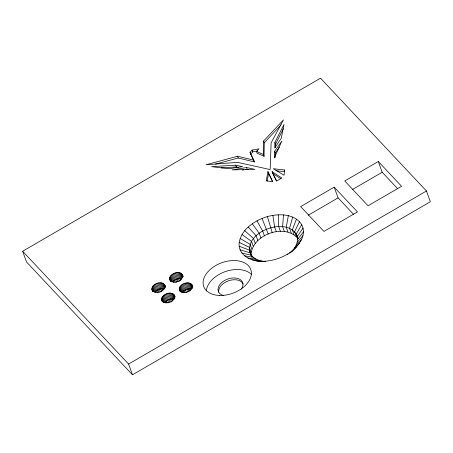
<?xml version="1.0" encoding="UTF-8"?>
<svg xmlns="http://www.w3.org/2000/svg" width="453" height="453" viewBox="0 0 453 453"><rect width="100%" height="100%" fill="white"/><g stroke="black" fill="none" stroke-linecap="round" stroke-linejoin="round"><path stroke-width="0.68" d="M151.897 289.274C151.846 283.233 163.567 279.711 165.164 286.302C164.569 291.942 154.116 295.226 151.897 289.274L152.616 291.262M161.596 299.603C161.551 293.567 173.267 290.039 174.869 296.63C174.269 302.27 163.816 305.56 161.596 299.603L162.316 301.596M169.541 279.02C169.496 272.983 181.211 269.456 182.808 276.053C182.214 281.687 171.761 284.977 169.541 279.02L170.26 281.013M179.241 289.348C179.195 283.312 190.911 279.79 192.514 286.381C191.919 292.021 181.466 295.305 179.241 289.348L179.966 291.341M265.549 261.46C253.952 262.53 237.485 256.528 239.19 242.383C241.783 228.799 254.994 220.328 267.395 216.596C278.906 213.431 294.524 213.493 301.721 224.677C307.264 235.628 298.165 246.715 289.795 253.08L296.205 247.27M298 238.771C285.384 222.599 251.596 234.762 251.075 254.903C240.577 231.732 291.228 213.669 297.927 238.34M254.382 161.931L250.028 152.463L252.106 150.102L259.048 148.816L256.483 151.438L257.123 153.205L264.054 156.262L263.414 154.496L263.629 141.002L283.425 119.909L271.115 142.831L270.164 169.564L237.519 162.35L206.092 164.762L237.593 156.223L253.742 160.164L254.382 161.931L238.233 157.989L215.447 164.167M264.054 156.262L264.269 142.769L263.629 141.002M274.897 142.401L274.745 147.984L281.217 138.295L283.991 124.518L274.897 142.401L275.537 144.173L275.441 147.655M274.688 151.223L274.331 157.967L281.862 141.03L274.688 151.223L275.328 152.989L275.079 157.712M283.487 214.903L282.593 226.664L284.325 231.438M292.134 250.939C295.707 247.145 298.47 241.885 297.276 236.551L303.063 228.091M288.351 215.668L286.239 227.236L287.972 232.015M267.955 171.755L266.217 180.798L272.757 181.755L267.955 171.755L272.496 181.647M267.106 181.274L268.595 173.522M292.723 217.078L289.524 228.295L291.251 233.069M296.477 219.088L292.338 229.801L294.065 234.58M299.507 221.647L294.609 231.721L296.341 236.494M275.537 144.173L283.374 128.754M301.721 224.677L296.273 233.991L297.785 238.17M275.328 152.989L279.314 147.327M297.598 239.326L303.493 231.789M297.225 242.236L302.989 235.668M250.668 154.23L252.746 151.868L257.604 150.968M264.269 142.769L281.166 124.762M162.044 282.978L164.201 288.952C160.945 288.301 157.389 289.563 155.198 292.043L153.04 286.075M179.688 272.729L181.851 278.697C178.595 278.051 175.034 279.308 172.848 281.794L170.685 275.82M171.744 293.306L173.907 299.28C170.651 298.635 167.089 299.892 164.903 302.377L162.74 296.404M189.388 283.057L191.551 289.025C188.295 288.38 184.733 289.637 182.548 292.123L180.385 286.149M296.166 245.198L301.579 239.62M287.174 254.671L292.395 250.752M294.45 248.125L299.291 243.521M22.65 251.256L320.509 78.193L426.46 190.996L430.35 201.744L132.491 374.807L26.54 262.004L22.65 251.256L128.601 364.053L132.491 374.807M334.184 187.129L300.656 206.608L323.94 231.398L357.468 211.919L334.184 187.129L338.074 197.876L353.753 214.575M378.295 161.5L344.767 180.979L368.057 205.77L401.585 186.291L378.295 161.5L382.185 172.248L397.394 188.437M308.204 215.232L338.074 197.876M352.321 189.603L382.185 172.248M128.601 364.053L426.46 190.996M287.978 253.867C280.067 258.646 270.9 261.381 261.63 261.33M246.591 167.525L232.106 169.892L254.926 169.388L246.591 167.525L247.23 169.292L248.51 169.581M242.4 170.079L243.782 169.852M245.158 169.632L247.23 169.292M235.798 165.164L211.557 166.67L228.975 168.731L242.559 166.63L235.798 165.164L236.438 166.931L238.465 167.372M221.2 167.876L236.438 166.931M256.574 260.894L265.571 261.426M251.942 259.807L258.935 260.339L262.412 261.154M275.939 170.702L284.688 171.71M247.865 258.091L255.877 259.054L258.935 260.339M244.456 255.798L253.323 257.332L255.877 259.054M241.823 252.995L251.347 255.232L253.323 257.332M240.039 249.762L250.011 252.802L251.874 256.404M239.15 246.189L249.343 250.13L250.871 255.192M256.483 151.438L263.414 154.496M239.19 242.383L249.371 247.276L251.098 252.049M240.147 238.459L250.09 244.326L251.823 249.105M272.111 171.744L281.857 177.989L276.658 181.019L272.111 171.744L272.751 173.516L280.775 178.652M242.004 234.518L251.483 241.37L253.21 246.149M244.699 230.679L253.504 238.493L255.237 243.272M248.159 227.049L256.104 235.77L257.831 240.549M252.287 223.742L259.195 233.289L260.928 238.068M256.959 220.843L262.7 231.115L264.427 235.894M273.057 174.133L276.387 180.934M250.028 152.463L253.742 160.164M262.044 218.437L268.244 234.088M252.106 150.102L252.746 151.868M280.413 231.364L278.686 226.591L278.272 214.807M276.353 231.794L274.62 227.015L272.859 215.373M272.253 232.712L267.395 216.596M237.593 156.223L238.233 157.989M251.347 255.232L251.783 256.426M192.146 284.914L192.87 286.902M191.693 284.286L192.65 286.942M191.064 283.759L192.508 287.74M190.288 283.346L192.214 288.657M188.386 282.899L190.549 288.872M187.31 282.876L189.473 288.85M189.541 289.076L190.186 290.871M186.194 282.995L188.357 288.969M187.955 288.703L189.037 291.692M182.446 274.586L183.165 276.573M181.987 273.957L182.95 276.613M185.067 283.25L187.231 289.218M181.364 273.431L182.802 277.412M186.602 289.088L187.684 292.077M180.588 273.017L182.27 277.661M183.963 283.629L186.126 289.597M185.294 289.62L186.376 292.61M180.951 278.091L181.387 279.286M182.916 284.122L185.079 290.096M178.686 272.57L180.843 278.538M177.61 272.547L179.773 278.521M184.071 290.288L184.932 292.678M179.62 278.148L180.487 280.537M181.953 284.722L184.116 290.69M176.489 272.666L178.652 278.635M181.098 285.401L183.261 291.375M182.967 291.064L183.612 292.859M178.256 278.374L179.337 281.364M175.368 272.916L177.525 278.889M176.897 278.759L177.978 281.743M179.83 286.942L181.749 292.253M174.263 273.295L176.421 279.269M179.45 287.757L181.126 292.4M179.252 288.567L180.209 291.222M175.588 279.291L176.67 282.276M173.216 273.793L175.373 279.767M174.365 279.96L175.232 282.344M172.248 274.388L174.411 280.362M171.398 275.073L173.561 281.047M173.261 280.735L173.912 282.525M170.13 276.613L172.049 281.919M169.745 277.429L171.189 281.409M169.547 278.238L170.747 281.556M174.501 295.163L174.983 296.494M174.043 294.541L175.005 297.196M173.42 294.014L174.858 297.995M172.644 293.601L174.569 298.906M173.012 298.674L173.442 299.869M170.741 293.148L172.904 299.122M169.665 293.131L172.542 301.12M168.55 293.25L170.707 299.218M170.311 298.957L171.393 301.941M164.801 284.835L165.555 286.868M164.343 284.212L165.305 286.868M167.423 293.499L169.586 299.473M163.72 283.686L165.158 287.666M168.958 299.342L170.034 302.327M162.944 283.267L164.864 288.578M166.319 293.878L168.482 299.852M167.644 299.875L168.726 302.859M161.036 282.819L163.199 288.793M165.271 294.376L167.429 300.345M159.966 282.802L162.837 290.792M166.421 300.537L167.287 302.927M164.309 294.971L166.466 300.945M158.844 282.915L161.008 288.889M163.454 295.656L165.617 301.63M165.317 301.319L165.968 303.108M160.611 288.629L161.693 291.613M157.718 283.17L159.881 289.144M159.252 289.014L160.334 291.998M162.185 297.196L164.105 302.502M156.613 283.55L158.776 289.524M161.8 298.006L163.482 302.655M161.602 298.816L162.803 302.134M157.944 289.546L159.026 292.53M161.778 300.339L162.259 301.664M155.566 284.042L157.729 290.016M156.721 290.209L157.587 292.598M154.603 284.643L156.766 290.616M153.754 285.328L155.917 291.296M155.617 290.99L156.047 292.185M152.48 286.868L154.405 292.174M152.1 287.678L153.539 291.658M151.902 288.487L153.103 291.806M152.078 290.011L152.559 291.336M218.725 292.174A12.927 8.381 -19.9 0 1 228.788 280.696A12.927 8.381 -19.9 0 1 243.176 284.059M206.347 290.973A25.023 16.217 -19.9 0 1 225.028 271.692A25.023 16.217 -19.9 0 1 251.664 274.654M223.748 295.605A12.927 8.381 -19.9 0 1 219.858 284.518A12.927 8.381 -19.9 0 1 236.857 278.233A12.927 8.381 -19.9 0 1 241.336 289.093M284.722 170.017L284.031 175.249L273.284 168.697L284.722 170.017M219.297 295.441A25.023 16.217 -19.9 0 0 250.979 270.13A25.023 16.217 -19.9 0 0 211.455 268.436A25.023 16.217 -19.9 0 0 219.297 295.441"/></g></svg>
